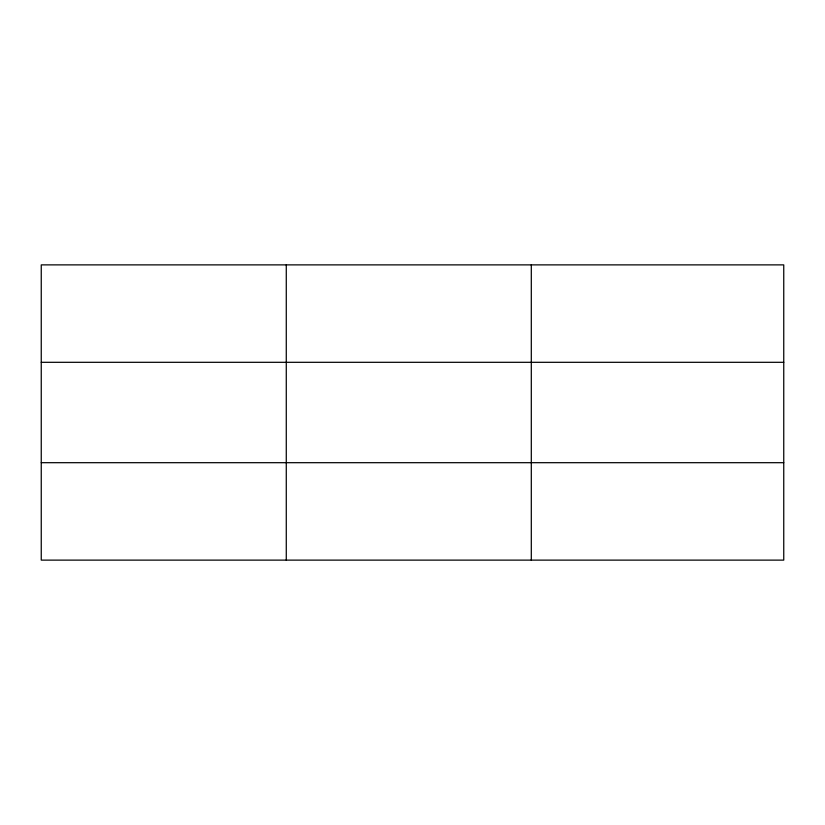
<?xml version="1.0" encoding="UTF-8"?>
<svg xmlns="http://www.w3.org/2000/svg" width="825" height="825" viewBox="0 0 825 825"><rect width="100%" height="100%" fill="white"/><g stroke="black" fill="none" stroke-linecap="round" stroke-linejoin="round"><path stroke-width="1.24" d="M286.275 264.877L286.275 560.123M531.3 264.877L531.3 560.123M783.75 362.309L783.75 264.877L41.25 264.877L41.25 560.123L783.75 560.123L783.75 362.309L41.25 362.309M41.25 462.691L783.75 462.691"/></g></svg>
